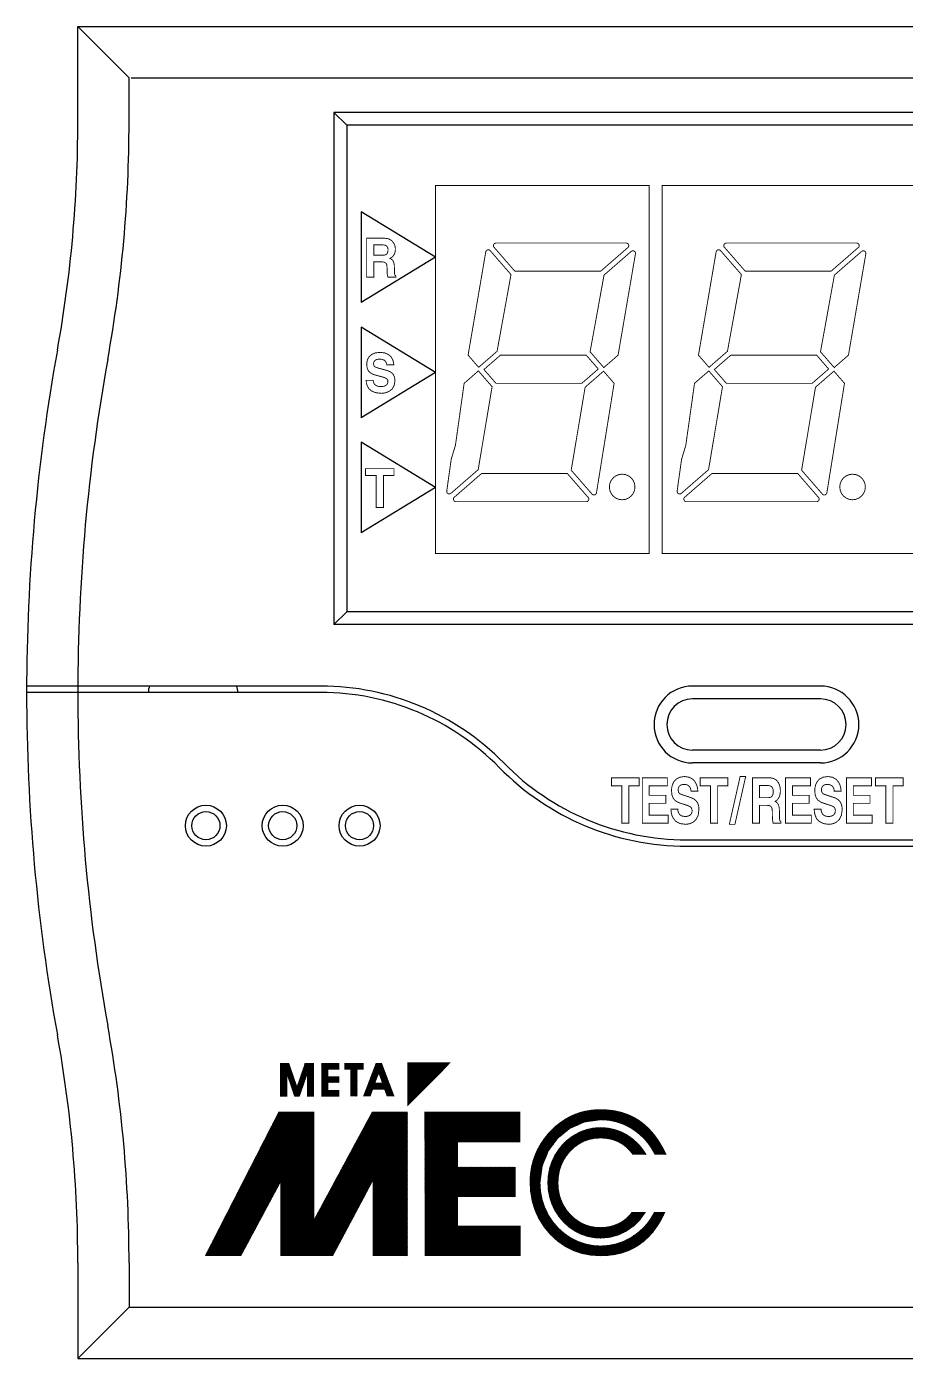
# Model space of a CAD drawing. Header units: millimetres. Extents: x 60229 to 91621, y 21923 to 36546.
# Drawn here: x 74100.2 to 74161.4, y 23942.6 to 24035.2 of the extents above; entities that cross this region are included whole.
import ezdxf

# ---------------------------------------------------------------- set-up
doc = ezdxf.new("R2010")
doc.units = ezdxf.units.MM
doc.layers.add('BLOCK', color=3, linetype='Continuous')
pattern_1 = [(45, (-10291.643393, -5404.656402), (-0.0176776695, 0.0176776695), [])]

# ---------------------------------------------------------------- blocks, each defined once
blk = doc.blocks.new('EWASQ')
at = {"lineweight": -2}
h = blk.add_hatch(dxfattribs=at)
h.set_pattern_fill('ANSI31', color=256, scale=0.2, style=0)
h.set_pattern_definition(pattern_1)
h.paths.add_polyline_path([(-10346.541, -5343.458), (-10346.541, -5344.729), (-10346.299, -5344.729), (-10346.297, -5343.832), (-10345.991, -5344.729), (-10345.807, -5344.729), (-10345.491, -5343.822), (-10345.495, -5344.729), (-10345.257, -5344.729), (-10345.257, -5343.458), (-10345.58, -5343.458), (-10345.898, -5344.383), (-10346.218, -5343.458)])
h.paths.add_polyline_path([(-10344.691, -5343.682), (-10344.259, -5343.682), (-10344.259, -5343.458), (-10344.935, -5343.458), (-10344.935, -5344.729), (-10344.259, -5344.729), (-10344.259, -5344.506), (-10344.691, -5344.506), (-10344.691, -5344.192), (-10344.259, -5344.192), (-10344.259, -5343.972), (-10344.691, -5343.972)])
h.paths.add_polyline_path([(-10343.554, -5343.675), (-10343.317, -5343.675), (-10343.317, -5343.451), (-10344.035, -5343.451), (-10344.035, -5343.675), (-10343.798, -5343.675), (-10343.798, -5344.722), (-10343.554, -5344.722)])
h.paths.add_polyline_path([(-10342.596, -5343.451), (-10342.808, -5343.451), (-10343.294, -5344.722), (-10343.041, -5344.722), (-10342.944, -5344.456), (-10342.478, -5344.456), (-10342.38, -5344.722), (-10342.115, -5344.722)])
h.paths.add_polyline_path([(-10342.707, -5343.811), (-10342.559, -5344.22), (-10342.859, -5344.22)], flags=16)
h.paths.add_polyline_path([(-10341.574, -5343.424), (-10341.576, -5345.099), (-10339.924, -5343.423)])
h = blk.add_hatch(dxfattribs=at)
h.set_pattern_fill('ANSI31', color=6, scale=0.2, style=0)
h.set_pattern_definition(pattern_1)
h.paths.add_polyline_path([(-10349.457, -5350.926), (-10349.457, -5350.952), (-10348.089, -5350.952), (-10346.533, -5348.05), (-10346.532, -5350.952), (-10344.502, -5350.952), (-10342.921, -5347.984), (-10342.922, -5350.952), (-10341.59, -5350.952), (-10341.59, -5345.353), (-10342.958, -5345.353), (-10345.239, -5349.583), (-10345.239, -5345.353), (-10346.607, -5345.353)])
h = blk.add_hatch(dxfattribs=at)
h.set_pattern_fill('ANSI31', color=256, scale=0.2, style=0)
h.set_pattern_definition(pattern_1)
h.paths.add_polyline_path([(-10337.2, -5346.517), (-10337.2, -5345.354), (-10340.903, -5345.354), (-10340.898, -5350.952), (-10337.179, -5350.952), (-10337.179, -5349.807), (-10339.63, -5349.807), (-10339.63, -5348.654), (-10337.376, -5348.654), (-10337.376, -5347.508), (-10339.63, -5347.508), (-10339.63, -5346.518)])
h = blk.add_hatch(dxfattribs=at)
h.set_pattern_fill('ANSI31', color=256, scale=0.2, style=0)
h.set_pattern_definition(pattern_1)
h.paths.add_polyline_path([(-10334.229, -5345.264), (-10334.408, -5345.281), (-10334.583, -5345.309), (-10334.754, -5345.348), (-10334.921, -5345.399), (-10335.083, -5345.46), (-10335.241, -5345.533), (-10335.393, -5345.616), (-10335.541, -5345.709), (-10335.684, -5345.813), (-10335.821, -5345.928), (-10335.954, -5346.053), (-10336.086, -5346.195), (-10336.207, -5346.343), (-10336.317, -5346.496), (-10336.416, -5346.654), (-10336.504, -5346.818), (-10336.581, -5346.987), (-10336.647, -5347.161), (-10336.701, -5347.337), (-10336.743, -5347.517), (-10336.773, -5347.7), (-10336.791, -5347.886), (-10336.797, -5348.076), (-10336.775, -5348.473), (-10336.709, -5348.848), (-10336.599, -5349.201), (-10336.445, -5349.533), (-10336.248, -5349.842), (-10336.006, -5350.13), (-10335.732, -5350.384), (-10335.437, -5350.591), (-10335.122, -5350.753), (-10334.786, -5350.868), (-10334.43, -5350.937), (-10334.052, -5350.96), (-10333.766, -5350.949), (-10333.494, -5350.913), (-10333.235, -5350.855), (-10332.991, -5350.773), (-10332.761, -5350.667), (-10332.545, -5350.538), (-10332.342, -5350.386), (-10332.154, -5350.211), (-10331.98, -5350.012), (-10331.82, -5349.79), (-10331.674, -5349.545), (-10331.542, -5349.277), (-10331.947, -5349.277), (-10332.007, -5349.386), (-10332.072, -5349.492), (-10332.142, -5349.596), (-10332.218, -5349.695), (-10332.299, -5349.791), (-10332.386, -5349.884), (-10332.62, -5350.092), (-10332.874, -5350.266), (-10333.146, -5350.403), (-10333.433, -5350.502), (-10333.732, -5350.563), (-10334.039, -5350.584), (-10334.347, -5350.563), (-10334.646, -5350.502), (-10334.933, -5350.403), (-10335.205, -5350.266), (-10335.459, -5350.092), (-10335.693, -5349.884), (-10335.907, -5349.637), (-10336.085, -5349.366), (-10336.225, -5349.076), (-10336.327, -5348.768), (-10336.389, -5348.447), (-10336.41, -5348.116), (-10336.325, -5347.46), (-10336.086, -5346.871), (-10335.715, -5346.372), (-10335.235, -5345.985), (-10334.669, -5345.736), (-10334.039, -5345.648), (-10333.732, -5345.668), (-10333.433, -5345.729), (-10333.146, -5345.829), (-10332.874, -5345.966), (-10332.62, -5346.139), (-10332.386, -5346.348), (-10332.294, -5346.446), (-10332.209, -5346.548), (-10332.13, -5346.654), (-10332.057, -5346.764), (-10331.99, -5346.878), (-10331.929, -5346.995), (-10331.494, -5346.995), (-10331.636, -5346.714), (-10331.791, -5346.458), (-10331.957, -5346.227), (-10332.137, -5346.022), (-10332.328, -5345.841), (-10332.532, -5345.686), (-10332.749, -5345.556), (-10332.98, -5345.449), (-10333.225, -5345.366), (-10333.484, -5345.306), (-10333.757, -5345.271), (-10334.045, -5345.259)])
h.paths.add_polyline_path([(-10334.283, -5346.376), (-10334.06, -5346.362), (-10333.927, -5346.367), (-10333.8, -5346.38), (-10333.677, -5346.402), (-10333.56, -5346.432), (-10333.447, -5346.472), (-10333.339, -5346.52), (-10333.236, -5346.577), (-10333.138, -5346.643), (-10333.044, -5346.718), (-10332.955, -5346.801), (-10332.87, -5346.894), (-10332.79, -5346.995), (-10332.279, -5346.995), (-10332.325, -5346.919), (-10332.374, -5346.845), (-10332.427, -5346.772), (-10332.482, -5346.702), (-10332.541, -5346.634), (-10332.603, -5346.568), (-10332.806, -5346.387), (-10333.027, -5346.236), (-10333.264, -5346.117), (-10333.513, -5346.03), (-10333.773, -5345.977), (-10334.039, -5345.959), (-10334.306, -5345.977), (-10334.566, -5346.03), (-10334.815, -5346.117), (-10335.052, -5346.236), (-10335.273, -5346.387), (-10335.476, -5346.568), (-10335.663, -5346.784), (-10335.818, -5347.021), (-10335.941, -5347.275), (-10336.03, -5347.544), (-10336.085, -5347.825), (-10336.103, -5348.116), (-10336.085, -5348.406), (-10336.03, -5348.687), (-10335.941, -5348.957), (-10335.818, -5349.211), (-10335.663, -5349.447), (-10335.476, -5349.663), (-10335.273, -5349.845), (-10335.052, -5349.996), (-10334.815, -5350.115), (-10334.566, -5350.202), (-10334.306, -5350.254), (-10334.039, -5350.272), (-10333.683, -5350.24), (-10333.347, -5350.147), (-10333.036, -5349.999), (-10332.755, -5349.8), (-10332.509, -5349.558), (-10332.304, -5349.277), (-10332.827, -5349.277), (-10332.897, -5349.366), (-10332.974, -5349.449), (-10333.057, -5349.525), (-10333.147, -5349.593), (-10333.244, -5349.655), (-10333.347, -5349.71), (-10333.455, -5349.757), (-10333.566, -5349.796), (-10333.681, -5349.826), (-10333.799, -5349.847), (-10333.92, -5349.86), (-10334.045, -5349.864), (-10334.271, -5349.85), (-10334.485, -5349.808), (-10334.687, -5349.737), (-10334.878, -5349.638), (-10335.057, -5349.511), (-10335.224, -5349.356), (-10335.372, -5349.18), (-10335.493, -5348.992), (-10335.588, -5348.791), (-10335.655, -5348.578), (-10335.695, -5348.352), (-10335.709, -5348.113), (-10335.695, -5347.877), (-10335.655, -5347.653), (-10335.588, -5347.44), (-10335.495, -5347.24), (-10335.375, -5347.051), (-10335.228, -5346.874), (-10335.062, -5346.718), (-10334.884, -5346.59), (-10334.695, -5346.49), (-10334.495, -5346.419)], flags=17)
for p, q in [((-10343.395, -5310.199), (-10343.395, -5313.739)), ((-10343.395, -5314.699), (-10343.395, -5318.239)), ((-10343.395, -5319.199), (-10343.395, -5322.739))]:
    blk.add_line(p, q, dxfattribs=at)
at = {"lineweight": -2, "const_width": 0.0353}
for points in [[(-10332.143, -5323.539), (-10340.486, -5323.539), (-10340.486, -5309.171), (-10332.143, -5309.171)], [(-10304.763, -5323.539), (-10331.643, -5323.539), (-10331.643, -5309.171), (-10304.763, -5309.171)], [(-10342.095, -5312.405), (-10342.1, -5312.282), (-10342.115, -5312.192), (-10342.139, -5312.127), (-10342.173, -5312.081), (-10342.216, -5312.048), (-10342.268, -5312.02), (-10342.206, -5311.987), (-10342.153, -5311.941), (-10342.112, -5311.883), (-10342.082, -5311.815), (-10342.063, -5311.74), (-10342.057, -5311.658), (-10342.063, -5311.581), (-10342.088, -5311.489), (-10342.136, -5311.395), (-10342.214, -5311.311), (-10342.329, -5311.252), (-10342.488, -5311.229), (-10343.179, -5311.229), (-10343.179, -5312.748), (-10342.899, -5312.748), (-10342.899, -5312.153), (-10342.604, -5312.153), (-10342.514, -5312.16), (-10342.452, -5312.182), (-10342.413, -5312.22), (-10342.392, -5312.274), (-10342.383, -5312.348), (-10342.381, -5312.441), (-10342.38, -5312.513), (-10342.377, -5312.574), (-10342.373, -5312.626), (-10342.367, -5312.671), (-10342.359, -5312.711), (-10342.35, -5312.748), (-10342.034, -5312.748), (-10342.034, -5312.708), (-10342.06, -5312.692), (-10342.077, -5312.667), (-10342.087, -5312.63), (-10342.093, -5312.577), (-10342.095, -5312.503)], [(-10342.564, -5311.897), (-10342.899, -5311.897), (-10342.899, -5311.491), (-10342.543, -5311.491), (-10342.47, -5311.5), (-10342.416, -5311.525), (-10342.38, -5311.561), (-10342.357, -5311.603), (-10342.346, -5311.648), (-10342.343, -5311.69), (-10342.349, -5311.758), (-10342.367, -5311.811), (-10342.397, -5311.85), (-10342.44, -5311.877), (-10342.496, -5311.893)], [(-10338.805, -5316.271), (-10339.217, -5315.797), (-10338.528, -5311.767), (-10338.522, -5311.744), (-10338.511, -5311.723), (-10338.495, -5311.706), (-10338.476, -5311.693), (-10338.454, -5311.684), (-10338.429, -5311.681), (-10338.415, -5311.682), (-10338.401, -5311.685), (-10338.388, -5311.69), (-10338.376, -5311.697), (-10338.364, -5311.705), (-10338.354, -5311.716), (-10337.542, -5312.65), (-10338.085, -5315.646)], [(-10338.203, -5311.584), (-10338.211, -5311.575), (-10338.217, -5311.565), (-10338.221, -5311.554), (-10338.225, -5311.543), (-10338.227, -5311.531), (-10338.228, -5311.519), (-10338.224, -5311.492), (-10338.214, -5311.468), (-10338.198, -5311.448), (-10338.178, -5311.433), (-10338.154, -5311.422), (-10338.128, -5311.419), (-10333.042, -5311.419), (-10333.016, -5311.422), (-10332.992, -5311.433), (-10332.972, -5311.448), (-10332.956, -5311.468), (-10332.946, -5311.492), (-10332.942, -5311.519), (-10332.943, -5311.534), (-10332.946, -5311.547), (-10332.951, -5311.561), (-10332.958, -5311.573), (-10332.966, -5311.584), (-10332.977, -5311.594), (-10334.04, -5312.519), (-10337.391, -5312.519)], [(-10334.453, -5315.666), (-10333.909, -5312.67), (-10332.846, -5311.745), (-10332.836, -5311.738), (-10332.826, -5311.732), (-10332.815, -5311.727), (-10332.804, -5311.723), (-10332.792, -5311.721), (-10332.78, -5311.721), (-10332.753, -5311.724), (-10332.73, -5311.734), (-10332.709, -5311.75), (-10332.694, -5311.77), (-10332.684, -5311.794), (-10332.68, -5311.821), (-10332.68, -5311.823), (-10332.68, -5311.825), (-10332.68, -5311.828), (-10332.68, -5311.83), (-10332.681, -5311.832), (-10332.681, -5311.835), (-10333.36, -5315.797), (-10333.918, -5316.281)], [(-10329.808, -5316.271), (-10330.221, -5315.797), (-10329.532, -5311.767), (-10329.526, -5311.744), (-10329.515, -5311.723), (-10329.499, -5311.706), (-10329.48, -5311.693), (-10329.457, -5311.684), (-10329.433, -5311.681), (-10329.418, -5311.682), (-10329.405, -5311.685), (-10329.391, -5311.69), (-10329.379, -5311.697), (-10329.368, -5311.705), (-10329.358, -5311.716), (-10328.545, -5312.65), (-10329.089, -5315.646)], [(-10329.207, -5311.584), (-10329.214, -5311.575), (-10329.22, -5311.565), (-10329.225, -5311.554), (-10329.229, -5311.543), (-10329.231, -5311.531), (-10329.231, -5311.519), (-10329.228, -5311.492), (-10329.218, -5311.468), (-10329.202, -5311.448), (-10329.182, -5311.433), (-10329.158, -5311.422), (-10329.131, -5311.419), (-10324.046, -5311.419), (-10324.019, -5311.422), (-10323.996, -5311.433), (-10323.975, -5311.448), (-10323.96, -5311.468), (-10323.95, -5311.492), (-10323.946, -5311.519), (-10323.947, -5311.534), (-10323.95, -5311.547), (-10323.955, -5311.561), (-10323.961, -5311.573), (-10323.97, -5311.584), (-10323.98, -5311.594), (-10325.044, -5312.519), (-10328.394, -5312.519)], [(-10325.456, -5315.666), (-10324.913, -5312.67), (-10323.849, -5311.745), (-10323.839, -5311.738), (-10323.829, -5311.732), (-10323.819, -5311.727), (-10323.808, -5311.723), (-10323.796, -5311.721), (-10323.784, -5311.721), (-10323.757, -5311.724), (-10323.733, -5311.734), (-10323.713, -5311.75), (-10323.697, -5311.77), (-10323.687, -5311.794), (-10323.684, -5311.821), (-10323.684, -5311.823), (-10323.684, -5311.825), (-10323.684, -5311.828), (-10323.684, -5311.83), (-10323.684, -5311.832), (-10323.685, -5311.835), (-10324.364, -5315.797), (-10324.921, -5316.281)], [(-10342.431, -5316.381), (-10342.765, -5316.29), (-10342.795, -5316.281), (-10342.828, -5316.269), (-10342.859, -5316.25), (-10342.885, -5316.222), (-10342.903, -5316.183), (-10342.91, -5316.132), (-10342.9, -5316.07), (-10342.872, -5316.023), (-10342.831, -5315.989), (-10342.782, -5315.966), (-10342.727, -5315.953), (-10342.671, -5315.95), (-10342.565, -5315.962), (-10342.49, -5315.994), (-10342.441, -5316.038), (-10342.412, -5316.089), (-10342.397, -5316.138), (-10342.391, -5316.178), (-10342.117, -5316.178), (-10342.128, -5316.077), (-10342.163, -5315.968), (-10342.227, -5315.863), (-10342.326, -5315.773), (-10342.466, -5315.711), (-10342.65, -5315.687), (-10342.844, -5315.71), (-10342.984, -5315.771), (-10343.08, -5315.858), (-10343.139, -5315.958), (-10343.168, -5316.061), (-10343.176, -5316.155), (-10343.16, -5316.3), (-10343.113, -5316.406), (-10343.042, -5316.482), (-10342.953, -5316.534), (-10342.851, -5316.571), (-10342.742, -5316.601), (-10342.595, -5316.639), (-10342.527, -5316.658), (-10342.467, -5316.679), (-10342.417, -5316.703), (-10342.38, -5316.735), (-10342.356, -5316.775), (-10342.348, -5316.828), (-10342.359, -5316.898), (-10342.392, -5316.95), (-10342.44, -5316.986), (-10342.499, -5317.009), (-10342.565, -5317.021), (-10342.633, -5317.024), (-10342.741, -5317.012), (-10342.819, -5316.979), (-10342.871, -5316.933), (-10342.903, -5316.88), (-10342.918, -5316.826), (-10342.923, -5316.779), (-10343.197, -5316.779), (-10343.189, -5316.882), (-10343.157, -5316.994), (-10343.092, -5317.103), (-10342.986, -5317.197), (-10342.829, -5317.262), (-10342.612, -5317.287), (-10342.531, -5317.281), (-10342.419, -5317.259), (-10342.298, -5317.209), (-10342.186, -5317.121), (-10342.105, -5316.985), (-10342.073, -5316.789), (-10342.087, -5316.668), (-10342.125, -5316.574), (-10342.182, -5316.502), (-10342.255, -5316.449), (-10342.34, -5316.41)], [(-10338.129, -5316.897), (-10338.598, -5316.357), (-10337.954, -5315.797), (-10334.604, -5315.797), (-10334.134, -5316.337), (-10334.778, -5316.897)], [(-10329.132, -5316.897), (-10329.602, -5316.357), (-10328.958, -5315.797), (-10325.607, -5315.797), (-10325.138, -5316.337), (-10325.782, -5316.897)], [(-10339.887, -5321.192), (-10338.823, -5320.268), (-10338.28, -5317.028), (-10338.815, -5316.412), (-10339.372, -5316.897), (-10339.422, -5317.256), (-10339.548, -5318.153), (-10339.712, -5319.319), (-10339.876, -5319.858), (-10340.002, -5320.756), (-10340.052, -5321.117), (-10340.049, -5321.144), (-10340.039, -5321.167), (-10340.023, -5321.188), (-10340.003, -5321.203), (-10339.979, -5321.213), (-10339.952, -5321.217), (-10339.94, -5321.216), (-10339.928, -5321.214), (-10339.917, -5321.211), (-10339.907, -5321.206), (-10339.896, -5321.2)], [(-10333.515, -5316.897), (-10333.927, -5316.422), (-10334.647, -5317.048), (-10335.191, -5320.288), (-10334.378, -5321.222), (-10334.368, -5321.233), (-10334.357, -5321.241), (-10334.344, -5321.248), (-10334.331, -5321.253), (-10334.317, -5321.256), (-10334.303, -5321.256), (-10334.278, -5321.254), (-10334.256, -5321.245), (-10334.237, -5321.232), (-10334.221, -5321.215), (-10334.21, -5321.194), (-10334.204, -5321.17)], [(-10330.89, -5321.192), (-10329.827, -5320.268), (-10329.283, -5317.028), (-10329.818, -5316.412), (-10330.376, -5316.897), (-10330.426, -5317.256), (-10330.552, -5318.153), (-10330.716, -5319.319), (-10330.88, -5319.858), (-10331.006, -5320.756), (-10331.056, -5321.117), (-10331.052, -5321.144), (-10331.042, -5321.167), (-10331.027, -5321.188), (-10331.006, -5321.203), (-10330.983, -5321.213), (-10330.956, -5321.217), (-10330.944, -5321.216), (-10330.932, -5321.214), (-10330.921, -5321.211), (-10330.91, -5321.206), (-10330.9, -5321.2)], [(-10324.519, -5316.897), (-10324.931, -5316.422), (-10325.651, -5317.048), (-10326.194, -5320.288), (-10325.382, -5321.222), (-10325.372, -5321.233), (-10325.36, -5321.241), (-10325.348, -5321.248), (-10325.335, -5321.253), (-10325.321, -5321.256), (-10325.306, -5321.256), (-10325.282, -5321.254), (-10325.26, -5321.245), (-10325.241, -5321.232), (-10325.225, -5321.215), (-10325.214, -5321.194), (-10325.207, -5321.17)], [(-10343.222, -5320.497), (-10342.808, -5320.497), (-10342.808, -5321.747), (-10342.522, -5321.747), (-10342.522, -5320.497), (-10342.109, -5320.497), (-10342.109, -5320.228), (-10343.222, -5320.228)], [(-10339.69, -5321.519), (-10339.716, -5321.515), (-10339.74, -5321.505), (-10339.761, -5321.49), (-10339.776, -5321.469), (-10339.786, -5321.445), (-10339.79, -5321.419), (-10339.789, -5321.404), (-10339.786, -5321.39), (-10339.781, -5321.377), (-10339.774, -5321.365), (-10339.766, -5321.354), (-10339.755, -5321.343), (-10338.692, -5320.419), (-10335.342, -5320.419), (-10334.529, -5321.353), (-10334.522, -5321.363), (-10334.516, -5321.373), (-10334.511, -5321.384), (-10334.507, -5321.395), (-10334.505, -5321.407), (-10334.505, -5321.419), (-10334.508, -5321.445), (-10334.518, -5321.469), (-10334.534, -5321.49), (-10334.554, -5321.505), (-10334.578, -5321.515), (-10334.605, -5321.519)], [(-10332.701, -5320.944), (-10332.718, -5320.811), (-10332.769, -5320.691), (-10332.847, -5320.59), (-10332.948, -5320.512), (-10333.068, -5320.461), (-10333.2, -5320.444), (-10333.333, -5320.461), (-10333.453, -5320.512), (-10333.554, -5320.59), (-10333.632, -5320.691), (-10333.683, -5320.811), (-10333.7, -5320.944), (-10333.683, -5321.076), (-10333.632, -5321.196), (-10333.554, -5321.297), (-10333.453, -5321.375), (-10333.333, -5321.426), (-10333.2, -5321.444), (-10333.068, -5321.426), (-10332.948, -5321.375), (-10332.847, -5321.297), (-10332.769, -5321.196), (-10332.718, -5321.076)], [(-10330.693, -5321.519), (-10330.72, -5321.515), (-10330.744, -5321.505), (-10330.764, -5321.49), (-10330.78, -5321.469), (-10330.79, -5321.445), (-10330.794, -5321.419), (-10330.793, -5321.404), (-10330.79, -5321.39), (-10330.785, -5321.377), (-10330.778, -5321.365), (-10330.77, -5321.354), (-10330.759, -5321.343), (-10329.696, -5320.419), (-10326.345, -5320.419), (-10325.533, -5321.353), (-10325.525, -5321.363), (-10325.519, -5321.373), (-10325.514, -5321.384), (-10325.511, -5321.395), (-10325.509, -5321.407), (-10325.508, -5321.419), (-10325.512, -5321.445), (-10325.522, -5321.469), (-10325.538, -5321.49), (-10325.558, -5321.505), (-10325.582, -5321.515), (-10325.608, -5321.519)], [(-10323.704, -5320.944), (-10323.722, -5320.811), (-10323.772, -5320.691), (-10323.851, -5320.59), (-10323.952, -5320.512), (-10324.071, -5320.461), (-10324.204, -5320.444), (-10324.337, -5320.461), (-10324.457, -5320.512), (-10324.558, -5320.59), (-10324.636, -5320.691), (-10324.686, -5320.811), (-10324.704, -5320.944), (-10324.686, -5321.076), (-10324.636, -5321.196), (-10324.558, -5321.297), (-10324.457, -5321.375), (-10324.337, -5321.426), (-10324.204, -5321.444), (-10324.071, -5321.426), (-10323.952, -5321.375), (-10323.851, -5321.297), (-10323.772, -5321.196), (-10323.722, -5321.076)], [(-10333.616, -5332.611), (-10333.214, -5332.611), (-10333.214, -5334.069), (-10332.936, -5334.069), (-10332.936, -5332.611), (-10332.534, -5332.611), (-10332.534, -5332.297), (-10333.616, -5332.297)], [(-10332.143, -5333.297), (-10331.495, -5333.297), (-10331.495, -5332.984), (-10332.143, -5332.984), (-10332.143, -5332.611), (-10331.437, -5332.611), (-10331.437, -5332.297), (-10332.415, -5332.297), (-10332.415, -5334.069), (-10331.406, -5334.069), (-10331.406, -5333.755), (-10332.143, -5333.755)], [(-10330.55, -5333.06), (-10330.874, -5332.954), (-10330.904, -5332.943), (-10330.935, -5332.929), (-10330.965, -5332.906), (-10330.99, -5332.874), (-10331.008, -5332.829), (-10331.014, -5332.768), (-10331.005, -5332.697), (-10330.978, -5332.642), (-10330.939, -5332.602), (-10330.89, -5332.575), (-10330.837, -5332.561), (-10330.784, -5332.556), (-10330.68, -5332.57), (-10330.608, -5332.608), (-10330.56, -5332.66), (-10330.532, -5332.718), (-10330.518, -5332.776), (-10330.513, -5332.823), (-10330.246, -5332.823), (-10330.257, -5332.705), (-10330.29, -5332.578), (-10330.353, -5332.455), (-10330.449, -5332.35), (-10330.584, -5332.278), (-10330.764, -5332.25), (-10330.951, -5332.277), (-10331.087, -5332.348), (-10331.18, -5332.449), (-10331.237, -5332.566), (-10331.266, -5332.687), (-10331.274, -5332.796), (-10331.257, -5332.965), (-10331.212, -5333.089), (-10331.143, -5333.177), (-10331.057, -5333.238), (-10330.958, -5333.282), (-10330.852, -5333.316), (-10330.71, -5333.361), (-10330.643, -5333.383), (-10330.585, -5333.407), (-10330.536, -5333.436), (-10330.5, -5333.472), (-10330.477, -5333.519), (-10330.468, -5333.581), (-10330.48, -5333.663), (-10330.511, -5333.723), (-10330.558, -5333.766), (-10330.616, -5333.792), (-10330.68, -5333.806), (-10330.747, -5333.81), (-10330.852, -5333.796), (-10330.927, -5333.758), (-10330.978, -5333.704), (-10331.009, -5333.642), (-10331.024, -5333.579), (-10331.028, -5333.524), (-10331.295, -5333.524), (-10331.287, -5333.644), (-10331.256, -5333.775), (-10331.193, -5333.902), (-10331.09, -5334.011), (-10330.937, -5334.087), (-10330.726, -5334.116), (-10330.647, -5334.11), (-10330.538, -5334.084), (-10330.42, -5334.026), (-10330.312, -5333.923), (-10330.232, -5333.764), (-10330.202, -5333.536), (-10330.215, -5333.394), (-10330.252, -5333.284), (-10330.308, -5333.201), (-10330.379, -5333.139), (-10330.461, -5333.093)], [(-10330.153, -5332.611), (-10329.751, -5332.611), (-10329.751, -5334.069), (-10329.473, -5334.069), (-10329.473, -5332.611), (-10329.071, -5332.611), (-10329.071, -5332.297), (-10330.153, -5332.297)], [(-10329.015, -5334.116), (-10328.798, -5334.116), (-10328.378, -5332.25), (-10328.594, -5332.25)], [(-10327.058, -5333.669), (-10327.063, -5333.525), (-10327.077, -5333.419), (-10327.101, -5333.344), (-10327.134, -5333.291), (-10327.176, -5333.252), (-10327.227, -5333.22), (-10327.166, -5333.181), (-10327.116, -5333.127), (-10327.075, -5333.06), (-10327.046, -5332.981), (-10327.028, -5332.893), (-10327.022, -5332.798), (-10327.029, -5332.708), (-10327.052, -5332.6), (-10327.099, -5332.49), (-10327.175, -5332.393), (-10327.287, -5332.324), (-10327.441, -5332.297), (-10328.113, -5332.297), (-10328.113, -5334.069), (-10327.841, -5334.069), (-10327.841, -5333.375), (-10327.553, -5333.375), (-10327.465, -5333.383), (-10327.405, -5333.408), (-10327.367, -5333.452), (-10327.346, -5333.516), (-10327.338, -5333.602), (-10327.336, -5333.711), (-10327.335, -5333.795), (-10327.332, -5333.866), (-10327.328, -5333.927), (-10327.322, -5333.98), (-10327.315, -5334.026), (-10327.306, -5334.069), (-10326.999, -5334.069), (-10326.999, -5334.022), (-10327.024, -5334.004), (-10327.04, -5333.975), (-10327.051, -5333.932), (-10327.056, -5333.869), (-10327.058, -5333.783)], [(-10327.515, -5333.077), (-10327.841, -5333.077), (-10327.841, -5332.603), (-10327.494, -5332.603), (-10327.423, -5332.614), (-10327.372, -5332.642), (-10327.336, -5332.684), (-10327.314, -5332.733), (-10327.303, -5332.785), (-10327.3, -5332.835), (-10327.306, -5332.914), (-10327.324, -5332.976), (-10327.353, -5333.022), (-10327.395, -5333.053), (-10327.449, -5333.071)], [(-10326.55, -5333.297), (-10325.902, -5333.297), (-10325.902, -5332.984), (-10326.55, -5332.984), (-10326.55, -5332.611), (-10325.844, -5332.611), (-10325.844, -5332.297), (-10326.822, -5332.297), (-10326.822, -5334.069), (-10325.813, -5334.069), (-10325.813, -5333.755), (-10326.55, -5333.755)], [(-10324.957, -5333.06), (-10325.281, -5332.954), (-10325.311, -5332.943), (-10325.342, -5332.929), (-10325.372, -5332.906), (-10325.397, -5332.874), (-10325.415, -5332.829), (-10325.421, -5332.768), (-10325.411, -5332.697), (-10325.385, -5332.642), (-10325.345, -5332.602), (-10325.297, -5332.575), (-10325.244, -5332.561), (-10325.191, -5332.556), (-10325.087, -5332.57), (-10325.014, -5332.608), (-10324.967, -5332.66), (-10324.939, -5332.718), (-10324.925, -5332.776), (-10324.919, -5332.823), (-10324.652, -5332.823), (-10324.663, -5332.705), (-10324.697, -5332.578), (-10324.76, -5332.455), (-10324.856, -5332.35), (-10324.991, -5332.278), (-10325.17, -5332.25), (-10325.357, -5332.277), (-10325.494, -5332.348), (-10325.587, -5332.449), (-10325.644, -5332.566), (-10325.672, -5332.687), (-10325.68, -5332.796), (-10325.664, -5332.965), (-10325.619, -5333.089), (-10325.55, -5333.177), (-10325.463, -5333.238), (-10325.364, -5333.282), (-10325.259, -5333.316), (-10325.117, -5333.361), (-10325.05, -5333.383), (-10324.991, -5333.407), (-10324.943, -5333.436), (-10324.906, -5333.472), (-10324.883, -5333.519), (-10324.875, -5333.581), (-10324.887, -5333.663), (-10324.918, -5333.723), (-10324.965, -5333.766), (-10325.023, -5333.792), (-10325.087, -5333.806), (-10325.153, -5333.81), (-10325.258, -5333.796), (-10325.334, -5333.758), (-10325.385, -5333.704), (-10325.415, -5333.642), (-10325.431, -5333.579), (-10325.435, -5333.524), (-10325.702, -5333.524), (-10325.694, -5333.644), (-10325.662, -5333.775), (-10325.6, -5333.902), (-10325.496, -5334.011), (-10325.344, -5334.087), (-10325.133, -5334.116), (-10325.054, -5334.11), (-10324.945, -5334.084), (-10324.827, -5334.026), (-10324.718, -5333.923), (-10324.639, -5333.764), (-10324.608, -5333.536), (-10324.622, -5333.394), (-10324.658, -5333.284), (-10324.714, -5333.201), (-10324.786, -5333.139), (-10324.868, -5333.093)], [(-10324.172, -5333.297), (-10323.524, -5333.297), (-10323.524, -5332.984), (-10324.172, -5332.984), (-10324.172, -5332.611), (-10323.466, -5332.611), (-10323.466, -5332.297), (-10324.444, -5332.297), (-10324.444, -5334.069), (-10323.435, -5334.069), (-10323.435, -5333.755), (-10324.172, -5333.755)], [(-10323.306, -5332.611), (-10322.904, -5332.611), (-10322.904, -5334.069), (-10322.626, -5334.069), (-10322.626, -5332.611), (-10322.224, -5332.611), (-10322.224, -5332.297), (-10323.306, -5332.297)], [(-10346.297, -5343.832), (-10346.299, -5344.729), (-10346.541, -5344.729), (-10346.541, -5343.458), (-10346.218, -5343.458), (-10345.898, -5344.383), (-10345.58, -5343.458), (-10345.257, -5343.458), (-10345.257, -5344.729), (-10345.495, -5344.729), (-10345.491, -5343.822), (-10345.807, -5344.729), (-10345.991, -5344.729)], [(-10344.259, -5344.506), (-10344.259, -5344.729), (-10344.935, -5344.729), (-10344.935, -5343.458), (-10344.259, -5343.458), (-10344.259, -5343.682), (-10344.691, -5343.682), (-10344.691, -5343.972), (-10344.259, -5343.972), (-10344.259, -5344.192), (-10344.691, -5344.192), (-10344.691, -5344.506)], [(-10344.035, -5343.451), (-10343.317, -5343.451), (-10343.317, -5343.675), (-10343.554, -5343.675), (-10343.554, -5344.722), (-10343.798, -5344.722), (-10343.798, -5343.675), (-10344.035, -5343.675)], [(-10342.38, -5344.722), (-10342.115, -5344.722), (-10342.596, -5343.451), (-10342.808, -5343.451), (-10343.294, -5344.722), (-10343.041, -5344.722), (-10342.944, -5344.456), (-10342.478, -5344.456)], [(-10341.576, -5345.099), (-10341.574, -5343.424), (-10339.924, -5343.423)], [(-10342.707, -5343.811), (-10342.559, -5344.22), (-10342.859, -5344.22)], [(-10341.59, -5350.952), (-10341.59, -5345.353), (-10342.958, -5345.353), (-10345.239, -5349.583), (-10345.239, -5345.353), (-10346.607, -5345.353), (-10349.47, -5350.952), (-10348.089, -5350.952), (-10346.533, -5348.05), (-10346.532, -5350.952), (-10344.502, -5350.952), (-10342.921, -5347.984), (-10342.922, -5350.952)], [(-10339.63, -5348.654), (-10337.376, -5348.654), (-10337.376, -5347.508), (-10339.63, -5347.508), (-10339.63, -5346.518), (-10337.2, -5346.517), (-10337.2, -5345.354), (-10340.903, -5345.354), (-10340.898, -5350.952), (-10337.179, -5350.952), (-10337.179, -5349.807), (-10339.63, -5349.807)], [(-10332.386, -5349.884), (-10332.62, -5350.092), (-10332.874, -5350.266), (-10333.146, -5350.403), (-10333.433, -5350.502), (-10333.732, -5350.563), (-10334.039, -5350.584), (-10334.347, -5350.563), (-10334.646, -5350.502), (-10334.933, -5350.403), (-10335.205, -5350.266), (-10335.459, -5350.092), (-10335.693, -5349.884), (-10335.907, -5349.637), (-10336.085, -5349.366), (-10336.225, -5349.076), (-10336.327, -5348.768), (-10336.389, -5348.447), (-10336.41, -5348.116), (-10336.325, -5347.46), (-10336.086, -5346.871), (-10335.715, -5346.372), (-10335.235, -5345.985), (-10334.669, -5345.736), (-10334.039, -5345.648), (-10333.732, -5345.668), (-10333.433, -5345.729), (-10333.146, -5345.829), (-10332.874, -5345.966), (-10332.62, -5346.139), (-10332.386, -5346.348), (-10332.294, -5346.446), (-10332.209, -5346.548), (-10332.13, -5346.654), (-10332.057, -5346.764), (-10331.99, -5346.878), (-10331.929, -5346.995), (-10331.494, -5346.995), (-10331.636, -5346.714), (-10331.791, -5346.458), (-10331.957, -5346.227), (-10332.137, -5346.022), (-10332.328, -5345.841), (-10332.532, -5345.686), (-10332.749, -5345.556), (-10332.98, -5345.449), (-10333.225, -5345.366), (-10333.484, -5345.306), (-10333.757, -5345.271), (-10334.045, -5345.259), (-10334.229, -5345.264), (-10334.408, -5345.281), (-10334.583, -5345.309), (-10334.754, -5345.348), (-10334.921, -5345.399), (-10335.083, -5345.46), (-10335.241, -5345.533), (-10335.393, -5345.616), (-10335.541, -5345.709), (-10335.684, -5345.813), (-10335.821, -5345.928), (-10335.954, -5346.053), (-10336.086, -5346.195), (-10336.207, -5346.343), (-10336.317, -5346.496), (-10336.416, -5346.654), (-10336.504, -5346.818), (-10336.581, -5346.987), (-10336.647, -5347.161), (-10336.701, -5347.337), (-10336.743, -5347.517), (-10336.773, -5347.7), (-10336.791, -5347.886), (-10336.797, -5348.076), (-10336.775, -5348.473), (-10336.709, -5348.848), (-10336.599, -5349.201), (-10336.445, -5349.533), (-10336.248, -5349.842), (-10336.006, -5350.13), (-10335.732, -5350.384), (-10335.437, -5350.591), (-10335.122, -5350.753), (-10334.786, -5350.868), (-10334.43, -5350.937), (-10334.052, -5350.96), (-10333.766, -5350.949), (-10333.494, -5350.913), (-10333.235, -5350.855), (-10332.991, -5350.773), (-10332.761, -5350.667), (-10332.545, -5350.538), (-10332.342, -5350.386), (-10332.154, -5350.211), (-10331.98, -5350.012), (-10331.82, -5349.79), (-10331.674, -5349.545), (-10331.542, -5349.277), (-10331.947, -5349.277), (-10332.007, -5349.386), (-10332.072, -5349.492), (-10332.142, -5349.596), (-10332.218, -5349.695), (-10332.299, -5349.791)], [(-10333.347, -5349.71), (-10333.455, -5349.757), (-10333.566, -5349.796), (-10333.681, -5349.826), (-10333.799, -5349.847), (-10333.92, -5349.86), (-10334.045, -5349.864), (-10334.271, -5349.85), (-10334.485, -5349.808), (-10334.687, -5349.737), (-10334.878, -5349.638), (-10335.057, -5349.511), (-10335.224, -5349.356), (-10335.372, -5349.18), (-10335.493, -5348.992), (-10335.588, -5348.791), (-10335.655, -5348.578), (-10335.695, -5348.352), (-10335.709, -5348.113), (-10335.695, -5347.877), (-10335.655, -5347.653), (-10335.588, -5347.44), (-10335.495, -5347.24), (-10335.375, -5347.051), (-10335.228, -5346.874), (-10335.062, -5346.718), (-10334.884, -5346.59), (-10334.695, -5346.49), (-10334.495, -5346.419), (-10334.283, -5346.376), (-10334.06, -5346.362), (-10333.927, -5346.367), (-10333.8, -5346.38), (-10333.677, -5346.402), (-10333.56, -5346.432), (-10333.447, -5346.472), (-10333.339, -5346.52), (-10333.236, -5346.577), (-10333.138, -5346.643), (-10333.044, -5346.718), (-10332.955, -5346.801), (-10332.87, -5346.894), (-10332.79, -5346.995), (-10332.279, -5346.995), (-10332.325, -5346.919), (-10332.374, -5346.845), (-10332.427, -5346.772), (-10332.482, -5346.702), (-10332.541, -5346.634), (-10332.603, -5346.568), (-10332.806, -5346.387), (-10333.027, -5346.236), (-10333.264, -5346.117), (-10333.513, -5346.03), (-10333.773, -5345.977), (-10334.039, -5345.959), (-10334.306, -5345.977), (-10334.566, -5346.03), (-10334.815, -5346.117), (-10335.052, -5346.236), (-10335.273, -5346.387), (-10335.476, -5346.568), (-10335.663, -5346.784), (-10335.818, -5347.021), (-10335.941, -5347.275), (-10336.03, -5347.544), (-10336.085, -5347.825), (-10336.103, -5348.116), (-10336.085, -5348.406), (-10336.03, -5348.687), (-10335.941, -5348.957), (-10335.818, -5349.211), (-10335.663, -5349.447), (-10335.476, -5349.663), (-10335.273, -5349.845), (-10335.052, -5349.996), (-10334.815, -5350.115), (-10334.566, -5350.202), (-10334.306, -5350.254), (-10334.039, -5350.272), (-10333.683, -5350.24), (-10333.347, -5350.147), (-10333.036, -5349.999), (-10332.755, -5349.8), (-10332.509, -5349.558), (-10332.304, -5349.277), (-10332.827, -5349.277), (-10332.897, -5349.366), (-10332.974, -5349.449), (-10333.057, -5349.525), (-10333.147, -5349.593), (-10333.244, -5349.655)]]:
    blk.add_lwpolyline(points, close=True, dxfattribs=at)
at = {"layer": 'BLOCK', "lineweight": -2}
for p, q in [((-10354.457, -5302.969), (-10282.457, -5302.969)), ((-10354.457, -5302.969), (-10352.457, -5304.969)), ((-10354.457, -5306.698), (-10354.457, -5302.969)), ((-10352.457, -5306.698), (-10352.457, -5304.969)), ((-10352.369, -5304.969), (-10284.457, -5304.969)), ((-10292.457, -5306.319), (-10344.457, -5306.319)), ((-10344.457, -5306.319), (-10344.457, -5326.319)), ((-10343.957, -5306.819), (-10344.457, -5306.319)), ((-10292.957, -5306.819), (-10343.957, -5306.819)), ((-10343.957, -5306.819), (-10343.957, -5325.819)), ((-10343.957, -5325.819), (-10344.457, -5326.319)), ((-10292.957, -5325.819), (-10343.957, -5325.819)), ((-10292.457, -5326.319), (-10344.457, -5326.319)), ((-10344.965, -5328.719), (-10356.456, -5328.719)), ((-10325.457, -5328.719), (-10330.457, -5328.719)), ((-10344.965, -5328.969), (-10356.457, -5328.969)), ((-10325.457, -5331.719), (-10330.457, -5331.719)), ((-10330.682, -5334.719), (-10306.232, -5334.719)), ((-10330.682, -5334.969), (-10306.232, -5334.969)), ((-10354.457, -5351.24), (-10354.457, -5354.969)), ((-10352.457, -5351.24), (-10352.457, -5352.969)), ((-10352.457, -5352.969), (-10354.457, -5354.969)), ((-10352.457, -5352.969), (-10284.457, -5352.969)), ((-10354.457, -5354.969), (-10282.457, -5354.969)), ((-10354.457, -5354.969), (-10282.457, -5354.969))]:
    blk.add_line(p, q, dxfattribs=at)
at = {"layer": 'BLOCK', "color": 7, "lineweight": -2}
for p, q in [((-10340.486, -5311.969), (-10343.395, -5310.199)), ((-10340.486, -5311.969), (-10343.395, -5313.739)), ((-10340.486, -5316.469), (-10343.395, -5314.699)), ((-10340.486, -5316.469), (-10343.395, -5318.239)), ((-10340.486, -5320.969), (-10343.395, -5319.199)), ((-10340.486, -5320.969), (-10343.395, -5322.739)), ((-10325.457, -5329.219), (-10330.457, -5329.219)), ((-10325.457, -5331.219), (-10330.457, -5331.219))]:
    blk.add_line(p, q, dxfattribs=at)
at = {"layer": 'BLOCK', "lineweight": -2}
for centre in [(-10349.457, -5334.169), (-10346.457, -5334.169), (-10343.457, -5334.169)]:
    blk.add_circle(centre, 0.8, dxfattribs=at)
at = {"layer": 'BLOCK', "color": 7, "lineweight": -2}
for centre in [(-10349.457, -5334.169), (-10346.457, -5334.169), (-10343.457, -5334.169)]:
    blk.add_circle(centre, 0.55, dxfattribs=at)
at = {"layer": 'BLOCK', "lineweight": -2}
for centre, radius, start, end in [((-10404.457, -5306.698), 50, 349.7369, 0), ((-10404.457, -5306.698), 52, 349.7369, 0), ((-10281.457, -5328.969), 75, 169.7369, 180), ((-10281.457, -5328.969), 73, 169.7369, 180), ((-10351.107, -5328.969), 0.6, 155.3757, 180), ((-10348.807, -5328.969), 0.6, 0, 24.6243), ((-10344.965, -5338.719), 10, 44.427, 90), ((-10330.457, -5330.219), 1.5, 90, 270), ((-10325.457, -5330.219), 1.5, 270, 90), ((-10281.457, -5328.969), 75, 180, 190.2631), ((-10281.457, -5328.969), 73, 180, 190.2631), ((-10344.965, -5338.719), 9.75, 44.427, 90), ((-10330.682, -5324.719), 10.25, 224.427, 270), ((-10330.682, -5324.719), 10, 224.427, 270), ((-10404.457, -5351.24), 50, 0, 10.2631), ((-10404.457, -5351.24), 52, 0, 10.2631)]:
    blk.add_arc(centre, radius, start, end, dxfattribs=at)
at = {"layer": 'BLOCK', "color": 7, "lineweight": -2}
for centre, start, end in [((-10330.457, -5330.219), 90, 270), ((-10325.457, -5330.219), 270, 90)]:
    blk.add_arc(centre, 1, start, end, dxfattribs=at)

msp = doc.modelspace()

# ---------------------------------------------------------------- block references
at = {"color": 7, "linetype": 'Continuous', "lineweight": -2, "xscale": 1.782, "yscale": 1.782, "zscale": 1.782}
msp.add_blockref('EWASQ', (92555.447, 33485.12), dxfattribs=at)

doc.saveas('drawing.dxf')
